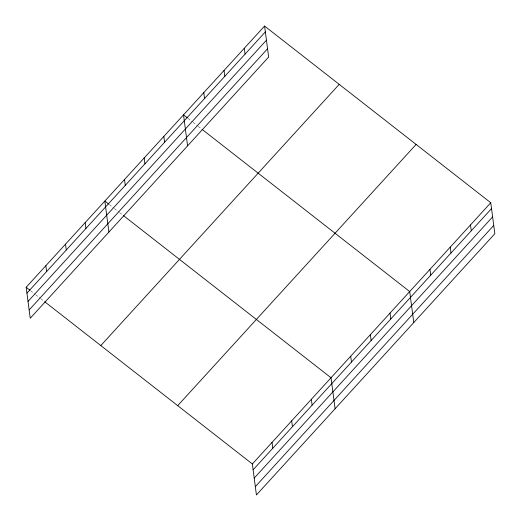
<?xml version="1.0" encoding="UTF-8"?>
<svg xmlns="http://www.w3.org/2000/svg" width="521" height="521" viewBox="0 0 521 521"><rect width="100%" height="100%" fill="white"/><g stroke="black" fill="none" stroke-linecap="round" stroke-linejoin="round"><path stroke-width="0.39" stroke-dasharray="2.6 1.95" d="M187.983 118.352L192.444 121.842M193.083 122.337L197.55 125.828M198.188 126.329L201.38 128.817M109.306 204.551L113.773 208.042M114.412 208.543L118.873 212.027M119.511 212.529L122.702 215.017M30.628 290.757L35.096 294.241M35.734 294.743L40.202 298.233M40.84 298.728L44.024 301.223"/><path stroke-width="0.78" d="M264.577 26.05L268.654 57.036L30.244 318.253L26.167 287.266L264.577 26.05L490.756 202.747L494.833 233.734L256.423 494.95L252.346 463.964L44.663 301.718M26.936 293.115L265.345 31.898M28.03 301.412L266.439 40.195M29.15 309.962L267.566 48.74M100.8 345.579L339.217 84.356M177.707 405.651L416.116 144.434M252.346 463.964L490.756 202.747M253.115 469.812L491.524 208.595M254.209 478.109L492.619 216.892M255.329 486.653L493.745 225.437M187.345 117.857L183.516 114.861L187.593 145.854M202.018 129.319L409.695 291.558L413.778 322.545M108.668 204.056L104.838 201.067L108.922 232.053M123.34 215.518L331.017 377.758L335.101 408.751M26.167 287.266L29.99 290.256M470.489 224.948L471.264 230.796M450.229 247.149L450.997 253.004M429.962 269.357L430.73 275.205M390.027 313.108L390.796 318.956M370.359 334.658L371.128 340.513M350.692 356.208L351.46 362.062M311.35 399.314L312.118 405.162M244.31 48.251L245.078 54.106M291.682 420.864L292.45 426.712M224.043 70.459L224.818 76.307M272.014 442.414L272.783 448.262M203.783 92.66L204.551 98.508M163.848 136.417L164.616 142.266M144.18 157.967L144.949 163.815M124.506 179.517L125.281 185.365M85.17 222.617L85.939 228.465M65.503 244.167L66.271 250.015M45.835 265.717L46.603 271.565"/></g></svg>
